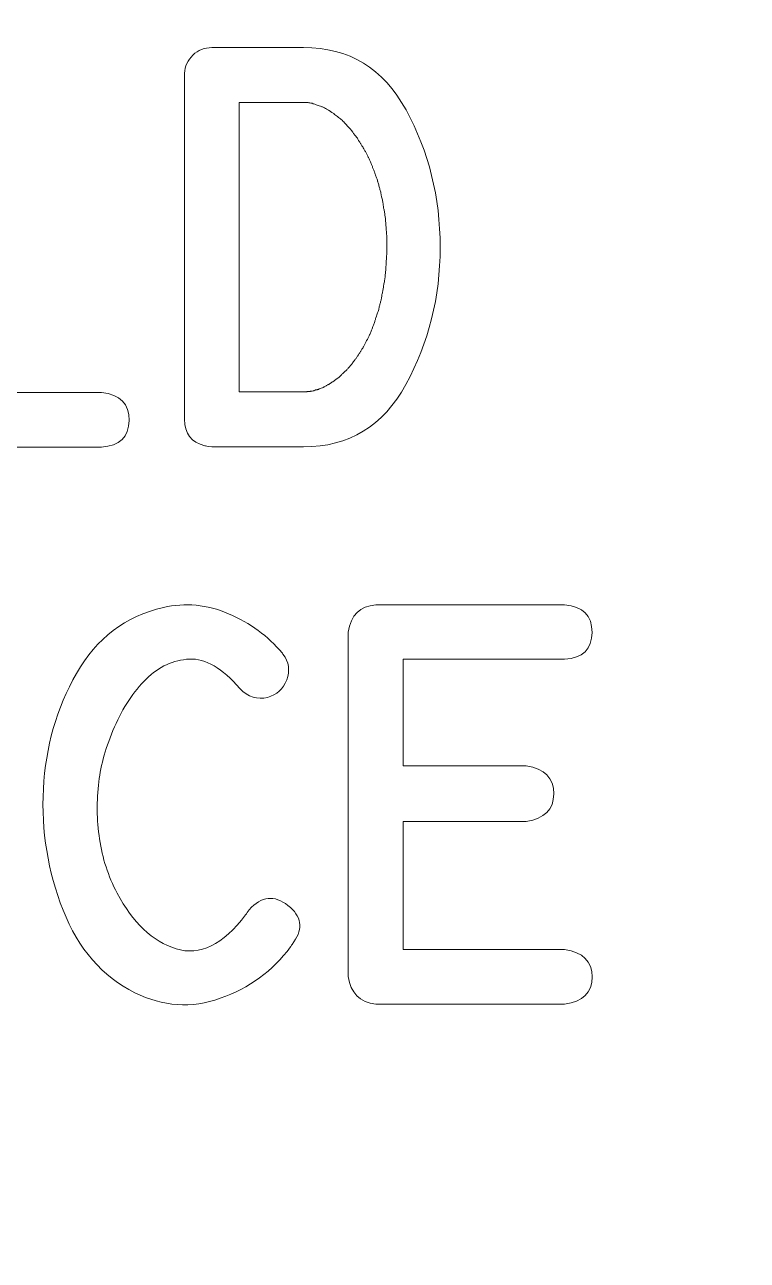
# Model space of a CAD drawing. Header units: millimetres. Extents: x -288 to 359, y -150 to 98.
# Drawn here: x -91.01 to -85.26, y 15.86 to 25.69 of the extents above; entities that cross this region are included whole.
import ezdxf

# ---------------------------------------------------------------- set-up
doc = ezdxf.new("R2010")
doc.units = ezdxf.units.MM
doc.header["$MEASUREMENT"] = 0
doc.layers.add('Cut', color=7, linetype='Continuous', plot=False)
doc.layers.add('Engrave', color=7, linetype='Continuous')

msp = doc.modelspace()

# ---------------------------------------------------------------- linework, layer by layer
at = {"layer": 'Cut', "color": 250, "lineweight": 9}
msp.add_open_spline([(-125.3294, 95.8698), (-125.5948, 95.8696), (-125.8492, 95.764), (-126.0368, 95.5762), (-126.0368, 95.5762), (-126.2243, 95.3885), (-126.3296, 95.1352), (-126.3294, 94.8698), (-126.3294, 94.8698), (-126.3294, 94.8698), (-126.3294, 90.3823), (-126.3294, 90.3823), (-126.3294, 90.3823), (-126.3292, 90.1169), (-126.2236, 89.8624), (-126.0359, 89.6749), (-126.0359, 89.6749), (-125.8481, 89.4874), (-125.5948, 89.3821), (-125.3294, 89.3823), (-125.3294, 89.3823), (-125.3294, 89.3823), (-122.8669, 89.3823), (-122.8669, 89.3823), (-122.8669, 89.3823), (-120.5447, 89.3823), (-118.3988, 88.1434), (-117.2377, 86.1323), (-117.2377, 86.1323), (-116.0766, 84.1212), (-116.0766, 81.6434), (-117.2377, 79.6323), (-117.2377, 79.6323), (-118.3988, 77.6212), (-120.5447, 76.3823), (-122.8669, 76.3823), (-122.8669, 76.3823), (-122.8669, 76.3823), (-125.3294, 76.3823), (-125.3294, 76.3823), (-125.3294, 76.3823), (-125.5948, 76.3821), (-125.8492, 76.2765), (-126.0368, 76.0887), (-126.0368, 76.0887), (-126.2243, 75.901), (-126.3296, 75.6477), (-126.3294, 75.3823), (-126.3294, 75.3823), (-126.3294, 75.3823), (-126.3294, 23.7073), (-126.3294, 23.7073), (-126.3294, 23.7073), (-126.3292, 23.4419), (-126.2236, 23.1874), (-126.0359, 22.9999), (-126.0359, 22.9999), (-125.8481, 22.8124), (-125.5948, 22.7071), (-125.3294, 22.7073), (-125.3294, 22.7073), (-125.3294, 22.7073), (-122.8669, 22.7073), (-122.8669, 22.7073), (-122.8669, 22.7073), (-120.5447, 22.7073), (-118.3988, 21.4684), (-117.2377, 19.4573), (-117.2377, 19.4573), (-116.0766, 17.4462), (-116.0766, 14.9684), (-117.2377, 12.9573), (-117.2377, 12.9573), (-118.3988, 10.9462), (-120.5447, 9.7073), (-122.8669, 9.7073), (-122.8669, 9.7073), (-122.8669, 9.7073), (-125.3294, 9.7073), (-125.3294, 9.7073), (-125.3294, 9.7073), (-125.5948, 9.7071), (-125.8492, 9.6015), (-126.0368, 9.4137), (-126.0368, 9.4137), (-126.2243, 9.226), (-126.3296, 8.9727), (-126.3294, 8.7073), (-126.3294, 8.7073), (-126.3294, 8.7073), (-126.3294, -62.0177), (-126.3294, -62.0177), (-126.3294, -62.0177), (-126.3292, -62.2831), (-126.2236, -62.5376), (-126.0359, -62.7251), (-126.0359, -62.7251), (-125.8481, -62.9126), (-125.5948, -63.0179), (-125.3294, -63.0177), (-125.3294, -63.0177), (-125.3294, -63.0177), (-122.8669, -63.0177), (-122.8669, -63.0177), (-122.8669, -63.0177), (-120.5447, -63.0177), (-118.3988, -64.2566), (-117.2377, -66.2677), (-117.2377, -66.2677), (-116.0766, -68.2788), (-116.0766, -70.7566), (-117.2377, -72.7677), (-117.2377, -72.7677), (-118.3988, -74.7788), (-120.5447, -76.0177), (-122.8669, -76.0177), (-122.8669, -76.0177), (-122.8669, -76.0177), (-125.3294, -76.0177), (-125.3294, -76.0177), (-125.3294, -76.0177), (-125.5948, -76.0179), (-125.8492, -76.1235), (-126.0368, -76.3113), (-126.0368, -76.3113), (-126.2243, -76.499), (-126.3296, -76.7523), (-126.3294, -77.0177), (-126.3294, -77.0177), (-126.3294, -77.0177), (-126.3294, -128.6927), (-126.3294, -128.6927), (-126.3294, -128.6927), (-126.3292, -128.9581), (-126.2236, -129.2126), (-126.0359, -129.4001), (-126.0359, -129.4001), (-125.8481, -129.5876), (-125.5948, -129.6929), (-125.3294, -129.6927), (-125.3294, -129.6927), (-125.3294, -129.6927), (-122.8669, -129.6927), (-122.8669, -129.6927), (-122.8669, -129.6927), (-120.5447, -129.6927), (-118.3988, -130.9316), (-117.2377, -132.9427), (-117.2377, -132.9427), (-116.0766, -134.9538), (-116.0766, -137.4316), (-117.2377, -139.4427), (-117.2377, -139.4427), (-118.3988, -141.4538), (-120.5447, -142.6927), (-122.8669, -142.6927), (-122.8669, -142.6927), (-122.8669, -142.6927), (-125.3294, -142.6927), (-125.3294, -142.6927), (-125.3294, -142.6927), (-125.5948, -142.6929), (-125.8492, -142.7985), (-126.0368, -142.9863), (-126.0368, -142.9863), (-126.2243, -143.174), (-126.3296, -143.4273), (-126.3294, -143.6927), (-126.3294, -143.6927), (-126.3294, -143.6927), (-126.3294, -148.1802), (-126.3294, -148.1802), (-126.3294, -148.1802), (-126.3292, -148.4456), (-126.2236, -148.7001), (-126.0359, -148.8876), (-126.0359, -148.8876), (-125.8481, -149.0751), (-125.5948, -149.1804), (-125.3294, -149.1802), (-125.3294, -149.1802), (-125.3294, -149.1802), (16.1206, -149.1802), (16.1206, -149.1802), (16.1206, -149.1802), (16.386, -149.1801), (16.6404, -149.0745), (16.828, -148.8867), (16.828, -148.8867), (17.0155, -148.6989), (17.1208, -148.4456), (17.1206, -148.1802), (17.1206, -148.1802), (17.1206, -148.1802), (17.1206, -143.6927), (17.1206, -143.6927), (17.1206, -143.6927), (17.1204, -143.4273), (17.0149, -143.1729), (16.8271, -142.9854), (16.8271, -142.9854), (16.6393, -142.7978), (16.386, -142.6926), (16.1206, -142.6927), (16.1206, -142.6927), (16.1206, -142.6927), (13.6581, -142.6927), (13.6581, -142.6927), (13.6581, -142.6927), (11.3359, -142.6927), (9.1901, -141.4538), (8.029, -139.4427), (8.029, -139.4427), (6.8678, -137.4316), (6.8678, -134.9538), (8.029, -132.9427), (8.029, -132.9427), (9.1901, -130.9316), (11.3359, -129.6927), (13.6581, -129.6927), (13.6581, -129.6927), (13.6581, -129.6927), (16.1206, -129.6927), (16.1206, -129.6927), (16.1206, -129.6927), (16.386, -129.6926), (16.6404, -129.587), (16.828, -129.3992), (16.828, -129.3992), (17.0155, -129.2114), (17.1208, -128.9581), (17.1206, -128.6927), (17.1206, -128.6927), (17.1206, -128.6927), (17.1206, -77.0177), (17.1206, -77.0177), (17.1206, -77.0177), (17.1204, -76.7523), (17.0149, -76.4979), (16.8271, -76.3104), (16.8271, -76.3104), (16.6393, -76.1228), (16.386, -76.0176), (16.1206, -76.0177), (16.1206, -76.0177), (16.1206, -76.0177), (13.6581, -76.0177), (13.6581, -76.0177), (13.6581, -76.0177), (11.3359, -76.0177), (9.1901, -74.7788), (8.029, -72.7677), (8.029, -72.7677), (6.8678, -70.7566), (6.8678, -68.2788), (8.029, -66.2677), (8.029, -66.2677), (9.1901, -64.2566), (11.3359, -63.0177), (13.6581, -63.0177), (13.6581, -63.0177), (13.6581, -63.0177), (16.1206, -63.0177), (16.1206, -63.0177), (16.1206, -63.0177), (16.386, -63.0176), (16.6404, -62.912), (16.828, -62.7242), (16.828, -62.7242), (17.0155, -62.5364), (17.1208, -62.2831), (17.1206, -62.0177), (17.1206, -62.0177), (17.1206, -62.0177), (17.1206, 8.7073), (17.1206, 8.7073), (17.1206, 8.7073), (17.1204, 8.9727), (17.0149, 9.2271), (16.8271, 9.4146), (16.8271, 9.4146), (16.6393, 9.6022), (16.386, 9.7074), (16.1206, 9.7073), (16.1206, 9.7073), (16.1206, 9.7073), (13.6581, 9.7073), (13.6581, 9.7073), (13.6581, 9.7073), (11.3359, 9.7073), (9.1901, 10.9462), (8.029, 12.9573), (8.029, 12.9573), (6.8678, 14.9684), (6.8678, 17.4462), (8.029, 19.4573), (8.029, 19.4573), (9.1901, 21.4684), (11.3359, 22.7073), (13.6581, 22.7073), (13.6581, 22.7073), (13.6581, 22.7073), (16.1206, 22.7073), (16.1206, 22.7073), (16.1206, 22.7073), (16.386, 22.7074), (16.6404, 22.813), (16.828, 23.0008), (16.828, 23.0008), (17.0155, 23.1886), (17.1208, 23.4419), (17.1206, 23.7073), (17.1206, 23.7073), (17.1206, 23.7073), (17.1206, 75.3823), (17.1206, 75.3823), (17.1206, 75.3823), (17.1204, 75.6477), (17.0149, 75.9021), (16.8271, 76.0896), (16.8271, 76.0896), (16.6393, 76.2772), (16.386, 76.3824), (16.1206, 76.3823), (16.1206, 76.3823), (16.1206, 76.3823), (13.6581, 76.3823), (13.6581, 76.3823), (13.6581, 76.3823), (11.3359, 76.3823), (9.1901, 77.6212), (8.029, 79.6323), (8.029, 79.6323), (6.8678, 81.6434), (6.8678, 84.1212), (8.029, 86.1323), (8.029, 86.1323), (9.1901, 88.1434), (11.3359, 89.3823), (13.6581, 89.3823), (13.6581, 89.3823), (13.6581, 89.3823), (16.1206, 89.3823), (16.1206, 89.3823), (16.1206, 89.3823), (16.386, 89.3824), (16.6404, 89.488), (16.828, 89.6758), (16.828, 89.6758), (17.0155, 89.8636), (17.1208, 90.1169), (17.1206, 90.3823), (17.1206, 90.3823), (17.1206, 90.3823), (17.1206, 94.8698), (17.1206, 94.8698), (17.1206, 94.8698), (17.1204, 95.1352), (17.0149, 95.3896), (16.8271, 95.5771), (16.8271, 95.5771), (16.6393, 95.7647), (16.386, 95.8699), (16.1206, 95.8698), (16.1206, 95.8698), (16.1206, 95.8698), (-125.3294, 95.8698), (-125.3294, 95.8698)], degree=3, knots=[0, 0, 0, 0, 0.010753, 0.010753, 0.010753, 0.010753, 0.021505, 0.021505, 0.021505, 0.021505, 0.032258, 0.032258, 0.032258, 0.032258, 0.043011, 0.043011, 0.043011, 0.043011, 0.053763, 0.053763, 0.053763, 0.053763, 0.064516, 0.064516, 0.064516, 0.064516, 0.075269, 0.075269, 0.075269, 0.075269, 0.086022, 0.086022, 0.086022, 0.086022, 0.096774, 0.096774, 0.096774, 0.096774, 0.107527, 0.107527, 0.107527, 0.107527, 0.11828, 0.11828, 0.11828, 0.11828, 0.129032, 0.129032, 0.129032, 0.129032, 0.139785, 0.139785, 0.139785, 0.139785, 0.150538, 0.150538, 0.150538, 0.150538, 0.16129, 0.16129, 0.16129, 0.16129, 0.172043, 0.172043, 0.172043, 0.172043, 0.182796, 0.182796, 0.182796, 0.182796, 0.193548, 0.193548, 0.193548, 0.193548, 0.204301, 0.204301, 0.204301, 0.204301, 0.215054, 0.215054, 0.215054, 0.215054, 0.225806, 0.225806, 0.225806, 0.225806, 0.236559, 0.236559, 0.236559, 0.236559, 0.247312, 0.247312, 0.247312, 0.247312, 0.258065, 0.258065, 0.258065, 0.258065, 0.268817, 0.268817, 0.268817, 0.268817, 0.27957, 0.27957, 0.27957, 0.27957, 0.290323, 0.290323, 0.290323, 0.290323, 0.301075, 0.301075, 0.301075, 0.301075, 0.311828, 0.311828, 0.311828, 0.311828, 0.322581, 0.322581, 0.322581, 0.322581, 0.333333, 0.333333, 0.333333, 0.333333, 0.344086, 0.344086, 0.344086, 0.344086, 0.354839, 0.354839, 0.354839, 0.354839, 0.365591, 0.365591, 0.365591, 0.365591, 0.376344, 0.376344, 0.376344, 0.376344, 0.387097, 0.387097, 0.387097, 0.387097, 0.397849, 0.397849, 0.397849, 0.397849, 0.408602, 0.408602, 0.408602, 0.408602, 0.419355, 0.419355, 0.419355, 0.419355, 0.430108, 0.430108, 0.430108, 0.430108, 0.44086, 0.44086, 0.44086, 0.44086, 0.451613, 0.451613, 0.451613, 0.451613, 0.462366, 0.462366, 0.462366, 0.462366, 0.473118, 0.473118, 0.473118, 0.473118, 0.483871, 0.483871, 0.483871, 0.483871, 0.494624, 0.494624, 0.494624, 0.494624, 0.505376, 0.505376, 0.505376, 0.505376, 0.516129, 0.516129, 0.516129, 0.516129, 0.526882, 0.526882, 0.526882, 0.526882, 0.537634, 0.537634, 0.537634, 0.537634, 0.548387, 0.548387, 0.548387, 0.548387, 0.55914, 0.55914, 0.55914, 0.55914, 0.569892, 0.569892, 0.569892, 0.569892, 0.580645, 0.580645, 0.580645, 0.580645, 0.591398, 0.591398, 0.591398, 0.591398, 0.602151, 0.602151, 0.602151, 0.602151, 0.612903, 0.612903, 0.612903, 0.612903, 0.623656, 0.623656, 0.623656, 0.623656, 0.634409, 0.634409, 0.634409, 0.634409, 0.645161, 0.645161, 0.645161, 0.645161, 0.655914, 0.655914, 0.655914, 0.655914, 0.666667, 0.666667, 0.666667, 0.666667, 0.677419, 0.677419, 0.677419, 0.677419, 0.688172, 0.688172, 0.688172, 0.688172, 0.698925, 0.698925, 0.698925, 0.698925, 0.709677, 0.709677, 0.709677, 0.709677, 0.72043, 0.72043, 0.72043, 0.72043, 0.731183, 0.731183, 0.731183, 0.731183, 0.741935, 0.741935, 0.741935, 0.741935, 0.752688, 0.752688, 0.752688, 0.752688, 0.763441, 0.763441, 0.763441, 0.763441, 0.774194, 0.774194, 0.774194, 0.774194, 0.784946, 0.784946, 0.784946, 0.784946, 0.795699, 0.795699, 0.795699, 0.795699, 0.806452, 0.806452, 0.806452, 0.806452, 0.817204, 0.817204, 0.817204, 0.817204, 0.827957, 0.827957, 0.827957, 0.827957, 0.83871, 0.83871, 0.83871, 0.83871, 0.849462, 0.849462, 0.849462, 0.849462, 0.860215, 0.860215, 0.860215, 0.860215, 0.870968, 0.870968, 0.870968, 0.870968, 0.88172, 0.88172, 0.88172, 0.88172, 0.892473, 0.892473, 0.892473, 0.892473, 0.903226, 0.903226, 0.903226, 0.903226, 0.913978, 0.913978, 0.913978, 0.913978, 0.924731, 0.924731, 0.924731, 0.924731, 0.935484, 0.935484, 0.935484, 0.935484, 0.946237, 0.946237, 0.946237, 0.946237, 0.956989, 0.956989, 0.956989, 0.956989, 0.967742, 0.967742, 0.967742, 0.967742, 0.978495, 0.978495, 0.978495, 0.978495, 1, 1, 1, 1], dxfattribs=at)
at = {"layer": 'Engrave', "color": 240, "lineweight": 9}
for points, knots in [([(-77.6044, -14.6562), (-77.6044, -14.6562), (-114.9258, -14.6562), (-114.9258, -14.6562), (-114.9258, -14.6562), (-114.9258, -14.6562), (-114.9258, 31.2174), (-114.9258, 31.2174), (-114.9258, 31.2174), (-114.9258, 31.2174), (-68.7853, 31.2174), (-68.7853, 31.2174), (-68.7853, 31.2174), (-68.7853, 31.2174), (-68.7853, 30.4674), (-68.7853, 30.4674), (-68.7853, 30.4674), (-68.7853, 30.4674), (-114.1758, 30.4674), (-114.1758, 30.4674), (-114.1758, 30.4674), (-114.1758, 30.4674), (-114.1758, -13.9062), (-114.1758, -13.9062), (-114.1758, -13.9062), (-114.1758, -13.9062), (-77.6044, -13.9062), (-77.6044, -13.9062), (-77.6044, -13.9062), (-77.6044, -13.9062), (-77.6044, -14.6562), (-77.6044, -14.6562)], [0, 0, 0, 0, 0.111111, 0.111111, 0.111111, 0.111111, 0.222222, 0.222222, 0.222222, 0.222222, 0.333333, 0.333333, 0.333333, 0.333333, 0.444444, 0.444444, 0.444444, 0.444444, 0.555556, 0.555556, 0.555556, 0.555556, 0.666667, 0.666667, 0.666667, 0.666667, 0.777778, 0.777778, 0.777778, 0.777778, 1, 1, 1, 1]), ([(-92.0489, 22.3295), (-92.1759, 22.338), (-92.2494, 22.4094), (-92.269, 22.5449), (-92.269, 22.5449), (-92.269, 22.5449), (-92.269, 25.286), (-92.269, 25.286), (-92.269, 25.286), (-92.2473, 25.4347), (-92.1716, 25.5077), (-92.0425, 25.5056), (-92.0425, 25.5056), (-91.9134, 25.5029), (-91.843, 25.4294), (-91.8319, 25.286), (-91.8319, 25.286), (-91.8319, 25.286), (-91.8319, 22.7624), (-91.8319, 22.7624), (-91.8319, 22.7624), (-91.8319, 22.7624), (-90.401, 22.7634), (-90.401, 22.7634), (-90.401, 22.7634), (-90.2539, 22.747), (-90.1814, 22.6729), (-90.183, 22.5412), (-90.183, 22.5412), (-90.1846, 22.4094), (-90.2576, 22.339), (-90.4026, 22.3295), (-90.4026, 22.3295), (-90.4026, 22.3295), (-92.0489, 22.3295), (-92.0489, 22.3295)], [0, 0, 0, 0, 0.1, 0.1, 0.1, 0.1, 0.2, 0.2, 0.2, 0.2, 0.3, 0.3, 0.3, 0.3, 0.4, 0.4, 0.4, 0.4, 0.5, 0.5, 0.5, 0.5, 0.6, 0.6, 0.6, 0.6, 0.7, 0.7, 0.7, 0.7, 0.8, 0.8, 0.8, 0.8, 1, 1, 1, 1]), ([(-89.5252, 25.5061), (-89.5252, 25.5061), (-88.795, 25.5061), (-88.795, 25.5061), (-88.795, 25.5061), (-88.432, 25.5061), (-88.1605, 25.341), (-87.9795, 25.0103), (-87.9795, 25.0103), (-87.7986, 24.6795), (-87.7081, 24.3155), (-87.7081, 23.9186), (-87.7081, 23.9186), (-87.7081, 23.5217), (-87.7991, 23.1582), (-87.9801, 22.8275), (-87.9801, 22.8275), (-88.1616, 22.4967), (-88.433, 22.3311), (-88.795, 22.3311), (-88.795, 22.3311), (-88.795, 22.3311), (-89.5252, 22.3311), (-89.5252, 22.3311), (-89.5252, 22.3311), (-89.5252, 22.3311), (-89.5221, 22.3311), (-89.5221, 22.3311), (-89.5221, 22.3311), (-89.5221, 22.3311), (-89.5252, 22.3311), (-89.5252, 22.3311), (-89.5252, 22.3311), (-89.5591, 22.3364), (-89.5776, 22.3396), (-89.5808, 22.3406), (-89.5808, 22.3406), (-89.6882, 22.366), (-89.7417, 22.4364), (-89.7406, 22.5512), (-89.7406, 22.5512), (-89.7406, 22.5512), (-89.7422, 22.5512), (-89.7422, 22.5512), (-89.7422, 22.5512), (-89.7422, 22.5512), (-89.7406, 25.2891), (-89.7406, 25.2891), (-89.7406, 25.2891), (-89.7417, 25.2923), (-89.7422, 25.2966), (-89.7422, 25.3013), (-89.7422, 25.3013), (-89.739, 25.3585), (-89.7168, 25.4066), (-89.675, 25.4463), (-89.675, 25.4463), (-89.6327, 25.486), (-89.5824, 25.5061), (-89.5237, 25.5061), (-89.5237, 25.5061), (-89.5237, 25.5061), (-89.5252, 25.5061), (-89.5252, 25.5061)], [0, 0, 0, 0, 0.058824, 0.058824, 0.058824, 0.058824, 0.117647, 0.117647, 0.117647, 0.117647, 0.176471, 0.176471, 0.176471, 0.176471, 0.235294, 0.235294, 0.235294, 0.235294, 0.294118, 0.294118, 0.294118, 0.294118, 0.352941, 0.352941, 0.352941, 0.352941, 0.411765, 0.411765, 0.411765, 0.411765, 0.470588, 0.470588, 0.470588, 0.470588, 0.529412, 0.529412, 0.529412, 0.529412, 0.588235, 0.588235, 0.588235, 0.588235, 0.647059, 0.647059, 0.647059, 0.647059, 0.705882, 0.705882, 0.705882, 0.705882, 0.764706, 0.764706, 0.764706, 0.764706, 0.823529, 0.823529, 0.823529, 0.823529, 0.882353, 0.882353, 0.882353, 0.882353, 1, 1, 1, 1]), ([(-88.795, 22.7682), (-88.7929, 22.7682), (-88.7908, 22.7682), (-88.7886, 22.7682), (-88.7886, 22.7682), (-88.7865, 22.7682), (-88.7839, 22.7682), (-88.7812, 22.7682), (-88.7812, 22.7682), (-88.7791, 22.7682), (-88.777, 22.7687), (-88.7754, 22.7693), (-88.7754, 22.7693), (-88.7738, 22.7698), (-88.7717, 22.7698), (-88.7685, 22.7698), (-88.7685, 22.7698), (-88.7664, 22.7698), (-88.7643, 22.7703), (-88.7617, 22.7708), (-88.7617, 22.7708), (-88.759, 22.7714), (-88.7564, 22.7714), (-88.7532, 22.7714), (-88.7532, 22.7714), (-88.7511, 22.7714), (-88.749, 22.7719), (-88.7468, 22.7719), (-88.7468, 22.7719), (-88.7447, 22.7724), (-88.7421, 22.773), (-88.7389, 22.773), (-88.7389, 22.773), (-88.7373, 22.773), (-88.7352, 22.773), (-88.7331, 22.7735), (-88.7331, 22.7735), (-88.731, 22.774), (-88.7283, 22.7745), (-88.7251, 22.7745), (-88.7251, 22.7745), (-88.7209, 22.7767), (-88.7167, 22.7777), (-88.713, 22.7777), (-88.713, 22.7777), (-88.7109, 22.7777), (-88.7087, 22.7782), (-88.7066, 22.7798), (-88.7066, 22.7798), (-88.7045, 22.7814), (-88.7019, 22.783), (-88.6987, 22.7835), (-88.6987, 22.7835), (-88.6966, 22.7835), (-88.6944, 22.7841), (-88.6918, 22.7846), (-88.6918, 22.7846), (-88.6892, 22.7851), (-88.6865, 22.7857), (-88.6833, 22.7867), (-88.6833, 22.7867), (-88.6812, 22.7867), (-88.6791, 22.7872), (-88.677, 22.7883), (-88.677, 22.7883), (-88.6749, 22.7894), (-88.6728, 22.7904), (-88.6696, 22.7915), (-88.6696, 22.7915), (-88.6632, 22.7936), (-88.6585, 22.7957), (-88.6553, 22.7978), (-88.6553, 22.7978), (-88.6368, 22.8042), (-88.6315, 22.8058), (-88.6399, 22.8042), (-88.6399, 22.8042), (-88.6378, 22.8042), (-88.6357, 22.8047), (-88.6336, 22.8063), (-88.6336, 22.8063), (-88.6315, 22.8079), (-88.6288, 22.8089), (-88.6262, 22.81), (-88.6262, 22.81), (-88.6167, 22.8163), (-88.6124, 22.819), (-88.6135, 22.8179), (-88.6135, 22.8179), (-88.6034, 22.8232), (-88.5981, 22.8259), (-88.5981, 22.8259), (-88.5981, 22.8259), (-88.596, 22.8269), (-88.5939, 22.828), (-88.5918, 22.8296), (-88.5918, 22.8296), (-88.5897, 22.8312), (-88.587, 22.8328), (-88.5839, 22.8349), (-88.5839, 22.8349), (-88.5749, 22.8412), (-88.5701, 22.8444), (-88.5701, 22.8444), (-88.5701, 22.8444), (-88.568, 22.8455), (-88.5659, 22.8465), (-88.5632, 22.8481), (-88.5632, 22.8481), (-88.5606, 22.8497), (-88.5579, 22.8513), (-88.5547, 22.8534), (-88.5547, 22.8534), (-88.5526, 22.8544), (-88.5505, 22.856), (-88.5484, 22.8582), (-88.5484, 22.8582), (-88.5463, 22.8603), (-88.5436, 22.8624), (-88.5405, 22.8645), (-88.5405, 22.8645), (-88.5389, 22.8656), (-88.5368, 22.8666), (-88.5346, 22.8682), (-88.5346, 22.8682), (-88.5325, 22.8698), (-88.5299, 22.8719), (-88.5267, 22.8735), (-88.5267, 22.8735), (-88.5246, 22.8756), (-88.5193, 22.8798), (-88.5114, 22.8862), (-88.5114, 22.8862), (-88.5029, 22.8947), (-88.4987, 22.8984), (-88.4987, 22.8984), (-88.4987, 22.8984), (-88.4965, 22.9005), (-88.495, 22.9026), (-88.4928, 22.9047), (-88.4928, 22.9047), (-88.4907, 22.9068), (-88.4881, 22.9095), (-88.4849, 22.9127), (-88.4849, 22.9127), (-88.4828, 22.9148), (-88.4807, 22.9164), (-88.4785, 22.9185), (-88.4785, 22.9185), (-88.4764, 22.9206), (-88.4743, 22.9232), (-88.4711, 22.9264), (-88.4711, 22.9264), (-88.468, 22.9285), (-88.4632, 22.9328), (-88.4569, 22.9386), (-88.4569, 22.9386), (-88.4547, 22.9407), (-88.4526, 22.9428), (-88.451, 22.9449), (-88.451, 22.9449), (-88.4489, 22.9471), (-88.4463, 22.9497), (-88.4431, 22.9529), (-88.4431, 22.9529), (-88.441, 22.955), (-88.4389, 22.9571), (-88.4367, 22.9598), (-88.4367, 22.9598), (-88.4346, 22.9624), (-88.432, 22.965), (-88.4293, 22.9682), (-88.4293, 22.9682), (-88.4166, 22.9846), (-88.4124, 22.9899), (-88.4166, 22.9836), (-88.4166, 22.9836), (-88.4092, 22.991), (-88.405, 22.9968), (-88.4029, 23.001), (-88.4029, 23.001), (-88.3934, 23.0132), (-88.3891, 23.019), (-88.3902, 23.018), (-88.3902, 23.018), (-88.3881, 23.0211), (-88.3859, 23.0238), (-88.3844, 23.0264), (-88.3844, 23.0264), (-88.3822, 23.0291), (-88.3796, 23.0317), (-88.3764, 23.0349), (-88.3764, 23.0349), (-88.3743, 23.0381), (-88.3727, 23.0412), (-88.3711, 23.0444), (-88.3711, 23.0444), (-88.3695, 23.0476), (-88.3669, 23.0502), (-88.3642, 23.0534), (-88.3642, 23.0534), (-88.3632, 23.0566), (-88.3611, 23.0598), (-88.3584, 23.0635), (-88.3584, 23.0635), (-88.3558, 23.0672), (-88.3537, 23.0703), (-88.3515, 23.0735), (-88.3515, 23.0735), (-88.3452, 23.082), (-88.3415, 23.0883), (-88.3394, 23.0926), (-88.3394, 23.0926), (-88.3373, 23.0952), (-88.3351, 23.0989), (-88.3336, 23.1026), (-88.3336, 23.1026), (-88.332, 23.1058), (-88.3299, 23.1095), (-88.3267, 23.1127), (-88.3267, 23.1127), (-88.3246, 23.1153), (-88.323, 23.119), (-88.3214, 23.1227), (-88.3214, 23.1227), (-88.3198, 23.1259), (-88.3177, 23.1296), (-88.3145, 23.1328), (-88.3145, 23.1328), (-88.3124, 23.1376), (-88.3092, 23.1444), (-88.305, 23.1529), (-88.305, 23.1529), (-88.3029, 23.1561), (-88.3013, 23.1592), (-88.2997, 23.1635), (-88.2997, 23.1635), (-88.2981, 23.1677), (-88.296, 23.1719), (-88.2928, 23.1762), (-88.2928, 23.1762), (-88.2907, 23.1794), (-88.2886, 23.1825), (-88.287, 23.1862), (-88.287, 23.1862), (-88.2859, 23.1899), (-88.2833, 23.1936), (-88.2801, 23.1979), (-88.2801, 23.1979), (-88.2791, 23.2011), (-88.278, 23.2042), (-88.2764, 23.2085), (-88.2764, 23.2085), (-88.2748, 23.2127), (-88.2732, 23.2169), (-88.2711, 23.2212), (-88.2711, 23.2212), (-88.2679, 23.2259), (-88.2642, 23.2339), (-88.26, 23.2444), (-88.26, 23.2444), (-88.2499, 23.2698), (-88.2462, 23.2783), (-88.2494, 23.2688), (-88.2494, 23.2688), (-88.2484, 23.272), (-88.2468, 23.2762), (-88.2452, 23.2804), (-88.2452, 23.2804), (-88.2436, 23.2852), (-88.242, 23.29), (-88.2399, 23.2937), (-88.2399, 23.2937), (-88.2388, 23.2979), (-88.2378, 23.3021), (-88.2362, 23.3064), (-88.2362, 23.3064), (-88.2346, 23.3106), (-88.2325, 23.3148), (-88.2309, 23.3201), (-88.2309, 23.3201), (-88.2277, 23.3296), (-88.2251, 23.3376), (-88.223, 23.345), (-88.223, 23.345), (-88.2219, 23.3492), (-88.2208, 23.3535), (-88.2193, 23.3577), (-88.2193, 23.3577), (-88.2177, 23.3614), (-88.2156, 23.3662), (-88.2134, 23.3714), (-88.2134, 23.3714), (-88.2177, 23.3609), (-88.215, 23.3699), (-88.206, 23.3979), (-88.206, 23.3979), (-88.2039, 23.4027), (-88.2007, 23.4117), (-88.1965, 23.4238), (-88.1965, 23.4238), (-88.1965, 23.4281), (-88.196, 23.4328), (-88.1944, 23.4371), (-88.1944, 23.4371), (-88.1928, 23.4418), (-88.1912, 23.4466), (-88.1902, 23.4519), (-88.1902, 23.4519), (-88.1891, 23.4561), (-88.188, 23.4603), (-88.187, 23.4651), (-88.187, 23.4651), (-88.1864, 23.4699), (-88.1849, 23.4746), (-88.1827, 23.4799), (-88.1827, 23.4799), (-88.1827, 23.4831), (-88.1817, 23.4868), (-88.1801, 23.4916), (-88.1801, 23.4916), (-88.1785, 23.4963), (-88.1775, 23.5011), (-88.1764, 23.5064), (-88.1764, 23.5064), (-88.1753, 23.5133), (-88.1737, 23.5233), (-88.1716, 23.5355), (-88.1716, 23.5355), (-88.1716, 23.5397), (-88.1711, 23.544), (-88.1695, 23.5487), (-88.1695, 23.5487), (-88.1679, 23.5535), (-88.1663, 23.5582), (-88.1658, 23.5635), (-88.1658, 23.5635), (-88.1658, 23.5678), (-88.1653, 23.572), (-88.1642, 23.5768), (-88.1642, 23.5768), (-88.1632, 23.5815), (-88.1621, 23.5863), (-88.161, 23.5916), (-88.161, 23.5916), (-88.16, 23.599), (-88.1584, 23.6085), (-88.1563, 23.6212), (-88.1563, 23.6212), (-88.1563, 23.6249), (-88.1552, 23.6297), (-88.1536, 23.635), (-88.1536, 23.635), (-88.1526, 23.6403), (-88.151, 23.645), (-88.1499, 23.6503), (-88.1499, 23.6503), (-88.1499, 23.6577), (-88.1489, 23.6672), (-88.1468, 23.6799), (-88.1468, 23.6799), (-88.1468, 23.6842), (-88.1468, 23.6884), (-88.1462, 23.6932), (-88.1462, 23.6932), (-88.1457, 23.6979), (-88.1446, 23.7032), (-88.1436, 23.7091), (-88.1436, 23.7091), (-88.142, 23.7218), (-88.1409, 23.7313), (-88.1409, 23.7387), (-88.1409, 23.7387), (-88.1399, 23.7461), (-88.1394, 23.7556), (-88.1394, 23.7683), (-88.1394, 23.7683), (-88.1383, 23.7757), (-88.1378, 23.7858), (-88.1378, 23.799), (-88.1378, 23.799), (-88.1367, 23.8064), (-88.1362, 23.8165), (-88.1362, 23.8286), (-88.1362, 23.8286), (-88.1362, 23.8339), (-88.1356, 23.8387), (-88.1351, 23.8435), (-88.1351, 23.8435), (-88.1346, 23.8482), (-88.1341, 23.8535), (-88.133, 23.8599), (-88.133, 23.8599), (-88.133, 23.8641), (-88.1325, 23.8683), (-88.1319, 23.8731), (-88.1319, 23.8731), (-88.1319, 23.8773), (-88.1314, 23.8831), (-88.1314, 23.889), (-88.1314, 23.889), (-88.1314, 23.8932), (-88.1314, 23.898), (-88.1314, 23.9033), (-88.1314, 23.9033), (-88.1314, 23.908), (-88.1314, 23.9133), (-88.1314, 23.9186), (-88.1314, 23.9186), (-88.1314, 23.9239), (-88.1314, 23.9287), (-88.1314, 23.9334), (-88.1314, 23.9334), (-88.1314, 23.9382), (-88.1314, 23.9429), (-88.1314, 23.9482), (-88.1314, 23.9482), (-88.1314, 23.953), (-88.1319, 23.9583), (-88.1319, 23.9625), (-88.1319, 23.9625), (-88.1325, 23.9673), (-88.133, 23.9731), (-88.133, 23.9789), (-88.133, 23.9789), (-88.133, 23.9832), (-88.133, 23.9879), (-88.133, 23.9932), (-88.133, 23.9932), (-88.133, 23.998), (-88.133, 24.0033), (-88.133, 24.0086), (-88.133, 24.0086), (-88.133, 24.0149), (-88.1341, 24.025), (-88.1362, 24.0398), (-88.1362, 24.0398), (-88.1362, 24.052), (-88.1367, 24.0615), (-88.1378, 24.0673), (-88.1378, 24.0673), (-88.1378, 24.0747), (-88.1388, 24.0853), (-88.1409, 24.1001), (-88.1409, 24.1001), (-88.1409, 24.1123), (-88.1415, 24.1218), (-88.1425, 24.1282), (-88.1425, 24.1282), (-88.1425, 24.135), (-88.1431, 24.1451), (-88.1452, 24.1573), (-88.1452, 24.1573), (-88.1462, 24.1615), (-88.1473, 24.1663), (-88.1478, 24.1715), (-88.1478, 24.1715), (-88.1483, 24.1763), (-88.1483, 24.1816), (-88.1483, 24.1869), (-88.1483, 24.1869), (-88.1505, 24.1991), (-88.1526, 24.2091), (-88.1547, 24.2165), (-88.1547, 24.2165), (-88.1558, 24.2202), (-88.1568, 24.225), (-88.1579, 24.2292), (-88.1579, 24.2292), (-88.1589, 24.234), (-88.1595, 24.2387), (-88.1595, 24.244), (-88.1595, 24.244), (-88.1605, 24.2514), (-88.1621, 24.261), (-88.1642, 24.2737), (-88.1642, 24.2737), (-88.1653, 24.2811), (-88.1663, 24.2906), (-88.1685, 24.3033), (-88.1685, 24.3033), (-88.1727, 24.3155), (-88.1753, 24.325), (-88.1764, 24.3308), (-88.1764, 24.3308), (-88.1785, 24.3435), (-88.1801, 24.352), (-88.1812, 24.3573), (-88.1812, 24.3573), (-88.1833, 24.3615), (-88.1849, 24.3657), (-88.1859, 24.3705), (-88.1859, 24.3705), (-88.187, 24.3753), (-88.1875, 24.38), (-88.1886, 24.3853), (-88.1886, 24.3853), (-88.1896, 24.3896), (-88.1912, 24.3938), (-88.1933, 24.3986), (-88.1933, 24.3986), (-88.1954, 24.4033), (-88.1965, 24.4081), (-88.1965, 24.4134), (-88.1965, 24.4134), (-88.206, 24.4409), (-88.2087, 24.4499), (-88.2044, 24.4393), (-88.2044, 24.4393), (-88.2066, 24.4467), (-88.2087, 24.4557), (-88.2118, 24.4658), (-88.2118, 24.4658), (-88.214, 24.4689), (-88.2161, 24.4726), (-88.2177, 24.4774), (-88.2177, 24.4774), (-88.2193, 24.4822), (-88.2203, 24.4864), (-88.2214, 24.4906), (-88.2214, 24.4906), (-88.2224, 24.4938), (-88.2256, 24.5028), (-88.2309, 24.5171), (-88.2309, 24.5171), (-88.2346, 24.5271), (-88.2378, 24.5356), (-88.2399, 24.542), (-88.2399, 24.542), (-88.242, 24.5451), (-88.2436, 24.5488), (-88.2452, 24.5536), (-88.2452, 24.5536), (-88.2468, 24.5584), (-88.2484, 24.5626), (-88.2494, 24.5668), (-88.2494, 24.5668), (-88.2515, 24.5695), (-88.2537, 24.5732), (-88.2552, 24.5774), (-88.2552, 24.5774), (-88.2574, 24.5816), (-88.2589, 24.5859), (-88.26, 24.5901), (-88.26, 24.5901), (-88.2642, 24.6002), (-88.2679, 24.6081), (-88.2711, 24.6134), (-88.2711, 24.6134), (-88.2753, 24.6235), (-88.278, 24.6309), (-88.2801, 24.6351), (-88.2801, 24.6351), (-88.2843, 24.6451), (-88.288, 24.6531), (-88.2912, 24.6578), (-88.2912, 24.6578), (-88.2933, 24.661), (-88.2955, 24.6647), (-88.297, 24.6684), (-88.297, 24.6684), (-88.2992, 24.6716), (-88.3007, 24.6753), (-88.3018, 24.6785), (-88.3018, 24.6785), (-88.3082, 24.6885), (-88.3124, 24.6959), (-88.3145, 24.7002), (-88.3145, 24.7002), (-88.3235, 24.7145), (-88.3277, 24.7213), (-88.3267, 24.7203), (-88.3267, 24.7203), (-88.3299, 24.7235), (-88.332, 24.7266), (-88.3336, 24.7303), (-88.3336, 24.7303), (-88.3351, 24.734), (-88.3373, 24.7372), (-88.3394, 24.7404), (-88.3394, 24.7404), (-88.3415, 24.7446), (-88.3452, 24.7505), (-88.3515, 24.7589), (-88.3515, 24.7589), (-88.3537, 24.7621), (-88.3558, 24.7653), (-88.3579, 24.7679), (-88.3579, 24.7679), (-88.36, 24.7711), (-88.3616, 24.7743), (-88.3627, 24.7774), (-88.3627, 24.7774), (-88.3674, 24.787), (-88.3764, 24.7986), (-88.3886, 24.8129), (-88.3886, 24.8129), (-88.3907, 24.815), (-88.3992, 24.8267), (-88.4135, 24.8473), (-88.4135, 24.8473), (-88.4262, 24.8616), (-88.4352, 24.8722), (-88.4415, 24.8785), (-88.4415, 24.8785), (-88.4479, 24.8854), (-88.4569, 24.8954), (-88.4696, 24.9076), (-88.4696, 24.9076), (-88.4775, 24.9171), (-88.4865, 24.9256), (-88.496, 24.9341), (-88.496, 24.9341), (-88.5029, 24.9394), (-88.5129, 24.9468), (-88.5251, 24.9574), (-88.5251, 24.9574), (-88.5357, 24.9658), (-88.5452, 24.9732), (-88.5547, 24.9806), (-88.5547, 24.9806), (-88.5786, 24.996), (-88.5881, 25.0029), (-88.5839, 25.0007), (-88.5839, 25.0007), (-88.605, 25.0129), (-88.614, 25.0187), (-88.6119, 25.0177), (-88.6119, 25.0177), (-88.6119, 25.0177), (-88.6214, 25.0224), (-88.6399, 25.032), (-88.6399, 25.032), (-88.6442, 25.0336), (-88.6537, 25.0373), (-88.6696, 25.0426), (-88.6696, 25.0426), (-88.6828, 25.0478), (-88.6929, 25.0515), (-88.6987, 25.0537), (-88.6987, 25.0537), (-88.704, 25.0542), (-88.7087, 25.0558), (-88.713, 25.0574), (-88.713, 25.0574), (-88.7167, 25.059), (-88.7209, 25.0605), (-88.7251, 25.0627), (-88.7251, 25.0627), (-88.7437, 25.0658), (-88.7532, 25.0674), (-88.7532, 25.0674), (-88.7532, 25.0674), (-88.7595, 25.0685), (-88.7685, 25.069), (-88.7812, 25.069), (-88.7812, 25.069), (-88.7839, 25.069), (-88.7865, 25.069), (-88.7886, 25.069), (-88.7886, 25.069), (-88.7908, 25.069), (-88.7929, 25.069), (-88.795, 25.069), (-88.795, 25.069), (-88.795, 25.069), (-89.3067, 25.069), (-89.3067, 25.069), (-89.3067, 25.069), (-89.3067, 25.069), (-89.3067, 22.7682), (-89.3067, 22.7682), (-89.3067, 22.7682), (-89.3067, 22.7682), (-89.3067, 22.7682), (-89.3067, 22.7682), (-89.3067, 22.7682), (-89.3067, 22.7682), (-88.795, 22.7682), (-88.795, 22.7682)], [0, 0, 0, 0, 0.005848, 0.005848, 0.005848, 0.005848, 0.011696, 0.011696, 0.011696, 0.011696, 0.017544, 0.017544, 0.017544, 0.017544, 0.023392, 0.023392, 0.023392, 0.023392, 0.02924, 0.02924, 0.02924, 0.02924, 0.035088, 0.035088, 0.035088, 0.035088, 0.040936, 0.040936, 0.040936, 0.040936, 0.046784, 0.046784, 0.046784, 0.046784, 0.052632, 0.052632, 0.052632, 0.052632, 0.05848, 0.05848, 0.05848, 0.05848, 0.064327, 0.064327, 0.064327, 0.064327, 0.070175, 0.070175, 0.070175, 0.070175, 0.076023, 0.076023, 0.076023, 0.076023, 0.081871, 0.081871, 0.081871, 0.081871, 0.087719, 0.087719, 0.087719, 0.087719, 0.093567, 0.093567, 0.093567, 0.093567, 0.099415, 0.099415, 0.099415, 0.099415, 0.105263, 0.105263, 0.105263, 0.105263, 0.111111, 0.111111, 0.111111, 0.111111, 0.116959, 0.116959, 0.116959, 0.116959, 0.122807, 0.122807, 0.122807, 0.122807, 0.128655, 0.128655, 0.128655, 0.128655, 0.134503, 0.134503, 0.134503, 0.134503, 0.140351, 0.140351, 0.140351, 0.140351, 0.146199, 0.146199, 0.146199, 0.146199, 0.152047, 0.152047, 0.152047, 0.152047, 0.157895, 0.157895, 0.157895, 0.157895, 0.163743, 0.163743, 0.163743, 0.163743, 0.169591, 0.169591, 0.169591, 0.169591, 0.175439, 0.175439, 0.175439, 0.175439, 0.181287, 0.181287, 0.181287, 0.181287, 0.187135, 0.187135, 0.187135, 0.187135, 0.192982, 0.192982, 0.192982, 0.192982, 0.19883, 0.19883, 0.19883, 0.19883, 0.204678, 0.204678, 0.204678, 0.204678, 0.210526, 0.210526, 0.210526, 0.210526, 0.216374, 0.216374, 0.216374, 0.216374, 0.222222, 0.222222, 0.222222, 0.222222, 0.22807, 0.22807, 0.22807, 0.22807, 0.233918, 0.233918, 0.233918, 0.233918, 0.239766, 0.239766, 0.239766, 0.239766, 0.245614, 0.245614, 0.245614, 0.245614, 0.251462, 0.251462, 0.251462, 0.251462, 0.25731, 0.25731, 0.25731, 0.25731, 0.263158, 0.263158, 0.263158, 0.263158, 0.269006, 0.269006, 0.269006, 0.269006, 0.274854, 0.274854, 0.274854, 0.274854, 0.280702, 0.280702, 0.280702, 0.280702, 0.28655, 0.28655, 0.28655, 0.28655, 0.292398, 0.292398, 0.292398, 0.292398, 0.298246, 0.298246, 0.298246, 0.298246, 0.304094, 0.304094, 0.304094, 0.304094, 0.309942, 0.309942, 0.309942, 0.309942, 0.315789, 0.315789, 0.315789, 0.315789, 0.321637, 0.321637, 0.321637, 0.321637, 0.327485, 0.327485, 0.327485, 0.327485, 0.333333, 0.333333, 0.333333, 0.333333, 0.339181, 0.339181, 0.339181, 0.339181, 0.345029, 0.345029, 0.345029, 0.345029, 0.350877, 0.350877, 0.350877, 0.350877, 0.356725, 0.356725, 0.356725, 0.356725, 0.362573, 0.362573, 0.362573, 0.362573, 0.368421, 0.368421, 0.368421, 0.368421, 0.374269, 0.374269, 0.374269, 0.374269, 0.380117, 0.380117, 0.380117, 0.380117, 0.385965, 0.385965, 0.385965, 0.385965, 0.391813, 0.391813, 0.391813, 0.391813, 0.397661, 0.397661, 0.397661, 0.397661, 0.403509, 0.403509, 0.403509, 0.403509, 0.409357, 0.409357, 0.409357, 0.409357, 0.415205, 0.415205, 0.415205, 0.415205, 0.421053, 0.421053, 0.421053, 0.421053, 0.426901, 0.426901, 0.426901, 0.426901, 0.432749, 0.432749, 0.432749, 0.432749, 0.438596, 0.438596, 0.438596, 0.438596, 0.444444, 0.444444, 0.444444, 0.444444, 0.450292, 0.450292, 0.450292, 0.450292, 0.45614, 0.45614, 0.45614, 0.45614, 0.461988, 0.461988, 0.461988, 0.461988, 0.467836, 0.467836, 0.467836, 0.467836, 0.473684, 0.473684, 0.473684, 0.473684, 0.479532, 0.479532, 0.479532, 0.479532, 0.48538, 0.48538, 0.48538, 0.48538, 0.491228, 0.491228, 0.491228, 0.491228, 0.497076, 0.497076, 0.497076, 0.497076, 0.502924, 0.502924, 0.502924, 0.502924, 0.508772, 0.508772, 0.508772, 0.508772, 0.51462, 0.51462, 0.51462, 0.51462, 0.520468, 0.520468, 0.520468, 0.520468, 0.526316, 0.526316, 0.526316, 0.526316, 0.532164, 0.532164, 0.532164, 0.532164, 0.538012, 0.538012, 0.538012, 0.538012, 0.54386, 0.54386, 0.54386, 0.54386, 0.549708, 0.549708, 0.549708, 0.549708, 0.555556, 0.555556, 0.555556, 0.555556, 0.561404, 0.561404, 0.561404, 0.561404, 0.567251, 0.567251, 0.567251, 0.567251, 0.573099, 0.573099, 0.573099, 0.573099, 0.578947, 0.578947, 0.578947, 0.578947, 0.584795, 0.584795, 0.584795, 0.584795, 0.590643, 0.590643, 0.590643, 0.590643, 0.596491, 0.596491, 0.596491, 0.596491, 0.602339, 0.602339, 0.602339, 0.602339, 0.608187, 0.608187, 0.608187, 0.608187, 0.614035, 0.614035, 0.614035, 0.614035, 0.619883, 0.619883, 0.619883, 0.619883, 0.625731, 0.625731, 0.625731, 0.625731, 0.631579, 0.631579, 0.631579, 0.631579, 0.637427, 0.637427, 0.637427, 0.637427, 0.643275, 0.643275, 0.643275, 0.643275, 0.649123, 0.649123, 0.649123, 0.649123, 0.654971, 0.654971, 0.654971, 0.654971, 0.660819, 0.660819, 0.660819, 0.660819, 0.666667, 0.666667, 0.666667, 0.666667, 0.672515, 0.672515, 0.672515, 0.672515, 0.678363, 0.678363, 0.678363, 0.678363, 0.684211, 0.684211, 0.684211, 0.684211, 0.690058, 0.690058, 0.690058, 0.690058, 0.695906, 0.695906, 0.695906, 0.695906, 0.701754, 0.701754, 0.701754, 0.701754, 0.707602, 0.707602, 0.707602, 0.707602, 0.71345, 0.71345, 0.71345, 0.71345, 0.719298, 0.719298, 0.719298, 0.719298, 0.725146, 0.725146, 0.725146, 0.725146, 0.730994, 0.730994, 0.730994, 0.730994, 0.736842, 0.736842, 0.736842, 0.736842, 0.74269, 0.74269, 0.74269, 0.74269, 0.748538, 0.748538, 0.748538, 0.748538, 0.754386, 0.754386, 0.754386, 0.754386, 0.760234, 0.760234, 0.760234, 0.760234, 0.766082, 0.766082, 0.766082, 0.766082, 0.77193, 0.77193, 0.77193, 0.77193, 0.777778, 0.777778, 0.777778, 0.777778, 0.783626, 0.783626, 0.783626, 0.783626, 0.789474, 0.789474, 0.789474, 0.789474, 0.795322, 0.795322, 0.795322, 0.795322, 0.80117, 0.80117, 0.80117, 0.80117, 0.807018, 0.807018, 0.807018, 0.807018, 0.812865, 0.812865, 0.812865, 0.812865, 0.818713, 0.818713, 0.818713, 0.818713, 0.824561, 0.824561, 0.824561, 0.824561, 0.830409, 0.830409, 0.830409, 0.830409, 0.836257, 0.836257, 0.836257, 0.836257, 0.842105, 0.842105, 0.842105, 0.842105, 0.847953, 0.847953, 0.847953, 0.847953, 0.853801, 0.853801, 0.853801, 0.853801, 0.859649, 0.859649, 0.859649, 0.859649, 0.865497, 0.865497, 0.865497, 0.865497, 0.871345, 0.871345, 0.871345, 0.871345, 0.877193, 0.877193, 0.877193, 0.877193, 0.883041, 0.883041, 0.883041, 0.883041, 0.888889, 0.888889, 0.888889, 0.888889, 0.894737, 0.894737, 0.894737, 0.894737, 0.900585, 0.900585, 0.900585, 0.900585, 0.906433, 0.906433, 0.906433, 0.906433, 0.912281, 0.912281, 0.912281, 0.912281, 0.918129, 0.918129, 0.918129, 0.918129, 0.923977, 0.923977, 0.923977, 0.923977, 0.929825, 0.929825, 0.929825, 0.929825, 0.935673, 0.935673, 0.935673, 0.935673, 0.94152, 0.94152, 0.94152, 0.94152, 0.947368, 0.947368, 0.947368, 0.947368, 0.953216, 0.953216, 0.953216, 0.953216, 0.959064, 0.959064, 0.959064, 0.959064, 0.964912, 0.964912, 0.964912, 0.964912, 0.97076, 0.97076, 0.97076, 0.97076, 0.976608, 0.976608, 0.976608, 0.976608, 0.982456, 0.982456, 0.982456, 0.982456, 0.988304, 0.988304, 0.988304, 0.988304, 1, 1, 1, 1]), ([(-88.8718, 18.3959), (-88.8718, 18.3959), (-88.8855, 18.3752), (-88.8855, 18.3752), (-88.8855, 18.3752), (-88.8887, 18.3715), (-88.8913, 18.3678), (-88.8934, 18.3646), (-88.8934, 18.3646), (-88.895, 18.3615), (-88.8972, 18.3583), (-88.8993, 18.3551), (-88.8993, 18.3551), (-89.0411, 18.1641), (-89.2268, 18.0281), (-89.457, 17.9466), (-89.457, 17.9466), (-89.6867, 17.8656), (-89.9132, 17.8804), (-90.1365, 17.991), (-90.1365, 17.991), (-90.3958, 18.1202), (-90.5863, 18.3392), (-90.708, 18.6483), (-90.708, 18.6483), (-90.8291, 18.9573), (-90.8815, 19.2785), (-90.8646, 19.6119), (-90.8646, 19.6119), (-90.8471, 19.9453), (-90.7593, 20.2511), (-90.6011, 20.5305), (-90.6011, 20.5305), (-90.4423, 20.8094), (-90.2121, 20.984), (-89.91, 21.0544), (-89.91, 21.0544), (-89.7364, 21.0946), (-89.5634, 21.0777), (-89.3909, 21.0041), (-89.3909, 21.0041), (-89.2184, 20.93), (-89.0765, 20.8263), (-88.9659, 20.693), (-88.9659, 20.693), (-88.9649, 20.693), (-88.9622, 20.6898), (-88.9585, 20.6824), (-88.9585, 20.6824), (-88.9109, 20.6205), (-88.9009, 20.5522), (-88.9289, 20.4787), (-88.9289, 20.4787), (-88.9569, 20.4046), (-89.0077, 20.3585), (-89.0824, 20.3395), (-89.0824, 20.3395), (-89.1617, 20.3189), (-89.2353, 20.3427), (-89.3025, 20.4109), (-89.3025, 20.4109), (-89.4411, 20.5723), (-89.5745, 20.6496), (-89.7025, 20.6438), (-89.7025, 20.6438), (-89.8306, 20.6374), (-89.9454, 20.5845), (-90.0465, 20.4855), (-90.0465, 20.4855), (-90.1481, 20.3861), (-90.2322, 20.2591), (-90.2994, 20.104), (-90.2994, 20.104), (-90.3666, 19.949), (-90.4079, 19.804), (-90.4233, 19.6685), (-90.4233, 19.6685), (-90.4418, 19.5177), (-90.4402, 19.3658), (-90.418, 19.2134), (-90.418, 19.2134), (-90.3958, 19.061), (-90.3492, 18.9176), (-90.2777, 18.7832), (-90.2777, 18.7832), (-90.1534, 18.5477), (-89.9973, 18.4001), (-89.8089, 18.3408), (-89.8089, 18.3408), (-89.62, 18.281), (-89.4358, 18.3715), (-89.2559, 18.6112), (-89.2559, 18.6112), (-89.2475, 18.6213), (-89.2379, 18.635), (-89.2263, 18.6514), (-89.2263, 18.6514), (-89.1295, 18.7589), (-89.0268, 18.77), (-88.9188, 18.6848), (-88.9188, 18.6848), (-88.8109, 18.5996), (-88.795, 18.5033), (-88.8718, 18.3959)], [0, 0, 0, 0, 0.037037, 0.037037, 0.037037, 0.037037, 0.074074, 0.074074, 0.074074, 0.074074, 0.111111, 0.111111, 0.111111, 0.111111, 0.148148, 0.148148, 0.148148, 0.148148, 0.185185, 0.185185, 0.185185, 0.185185, 0.222222, 0.222222, 0.222222, 0.222222, 0.259259, 0.259259, 0.259259, 0.259259, 0.296296, 0.296296, 0.296296, 0.296296, 0.333333, 0.333333, 0.333333, 0.333333, 0.37037, 0.37037, 0.37037, 0.37037, 0.407407, 0.407407, 0.407407, 0.407407, 0.444444, 0.444444, 0.444444, 0.444444, 0.481481, 0.481481, 0.481481, 0.481481, 0.518519, 0.518519, 0.518519, 0.518519, 0.555556, 0.555556, 0.555556, 0.555556, 0.592593, 0.592593, 0.592593, 0.592593, 0.62963, 0.62963, 0.62963, 0.62963, 0.666667, 0.666667, 0.666667, 0.666667, 0.703704, 0.703704, 0.703704, 0.703704, 0.740741, 0.740741, 0.740741, 0.740741, 0.777778, 0.777778, 0.777778, 0.777778, 0.814815, 0.814815, 0.814815, 0.814815, 0.851852, 0.851852, 0.851852, 0.851852, 0.888889, 0.888889, 0.888889, 0.888889, 0.925926, 0.925926, 0.925926, 0.925926, 1, 1, 1, 1]), ([(-86.718, 20.6422), (-86.718, 20.6422), (-88.0034, 20.6422), (-88.0034, 20.6422), (-88.0034, 20.6422), (-88.0034, 20.6422), (-88.0034, 19.7939), (-88.0034, 19.7939), (-88.0034, 19.7939), (-88.0034, 19.7939), (-87.0234, 19.7939), (-87.0234, 19.7939), (-87.0234, 19.7939), (-86.8768, 19.7722), (-86.8038, 19.6987), (-86.8043, 19.5733), (-86.8043, 19.5733), (-86.8048, 19.4473), (-86.8779, 19.3743), (-87.0234, 19.3537), (-87.0234, 19.3537), (-87.0234, 19.3537), (-88.0034, 19.3537), (-88.0034, 19.3537), (-88.0034, 19.3537), (-88.0034, 19.3537), (-88.0034, 18.335), (-88.0034, 18.335), (-88.0034, 18.335), (-88.0034, 18.335), (-86.718, 18.335), (-86.718, 18.335), (-86.718, 18.335), (-86.5725, 18.3133), (-86.4995, 18.2408), (-86.4995, 18.1165), (-86.4995, 18.1165), (-86.4995, 17.9926), (-86.5725, 17.9201), (-86.718, 17.8995), (-86.718, 17.8995), (-86.718, 17.8995), (-88.2188, 17.8995), (-88.2188, 17.8995), (-88.2188, 17.8995), (-88.3479, 17.9159), (-88.4214, 17.9895), (-88.4389, 18.1196), (-88.4389, 18.1196), (-88.4389, 18.1196), (-88.4389, 20.8575), (-88.4389, 20.8575), (-88.4389, 20.8575), (-88.4193, 20.9941), (-88.3458, 21.066), (-88.2188, 21.0745), (-88.2188, 21.0745), (-88.2188, 21.0745), (-86.718, 21.0745), (-86.718, 21.0745), (-86.718, 21.0745), (-86.5725, 21.0634), (-86.4995, 20.9904), (-86.5, 20.8565), (-86.5, 20.8565), (-86.5006, 20.7226), (-86.5736, 20.6512), (-86.718, 20.6422)], [0, 0, 0, 0, 0.055556, 0.055556, 0.055556, 0.055556, 0.111111, 0.111111, 0.111111, 0.111111, 0.166667, 0.166667, 0.166667, 0.166667, 0.222222, 0.222222, 0.222222, 0.222222, 0.277778, 0.277778, 0.277778, 0.277778, 0.333333, 0.333333, 0.333333, 0.333333, 0.388889, 0.388889, 0.388889, 0.388889, 0.444444, 0.444444, 0.444444, 0.444444, 0.5, 0.5, 0.5, 0.5, 0.555556, 0.555556, 0.555556, 0.555556, 0.611111, 0.611111, 0.611111, 0.611111, 0.666667, 0.666667, 0.666667, 0.666667, 0.722222, 0.722222, 0.722222, 0.722222, 0.777778, 0.777778, 0.777778, 0.777778, 0.833333, 0.833333, 0.833333, 0.833333, 0.888889, 0.888889, 0.888889, 0.888889, 1, 1, 1, 1])]:
    msp.add_open_spline(points, degree=3, knots=knots, dxfattribs=at)

doc.saveas('drawing.dxf')
